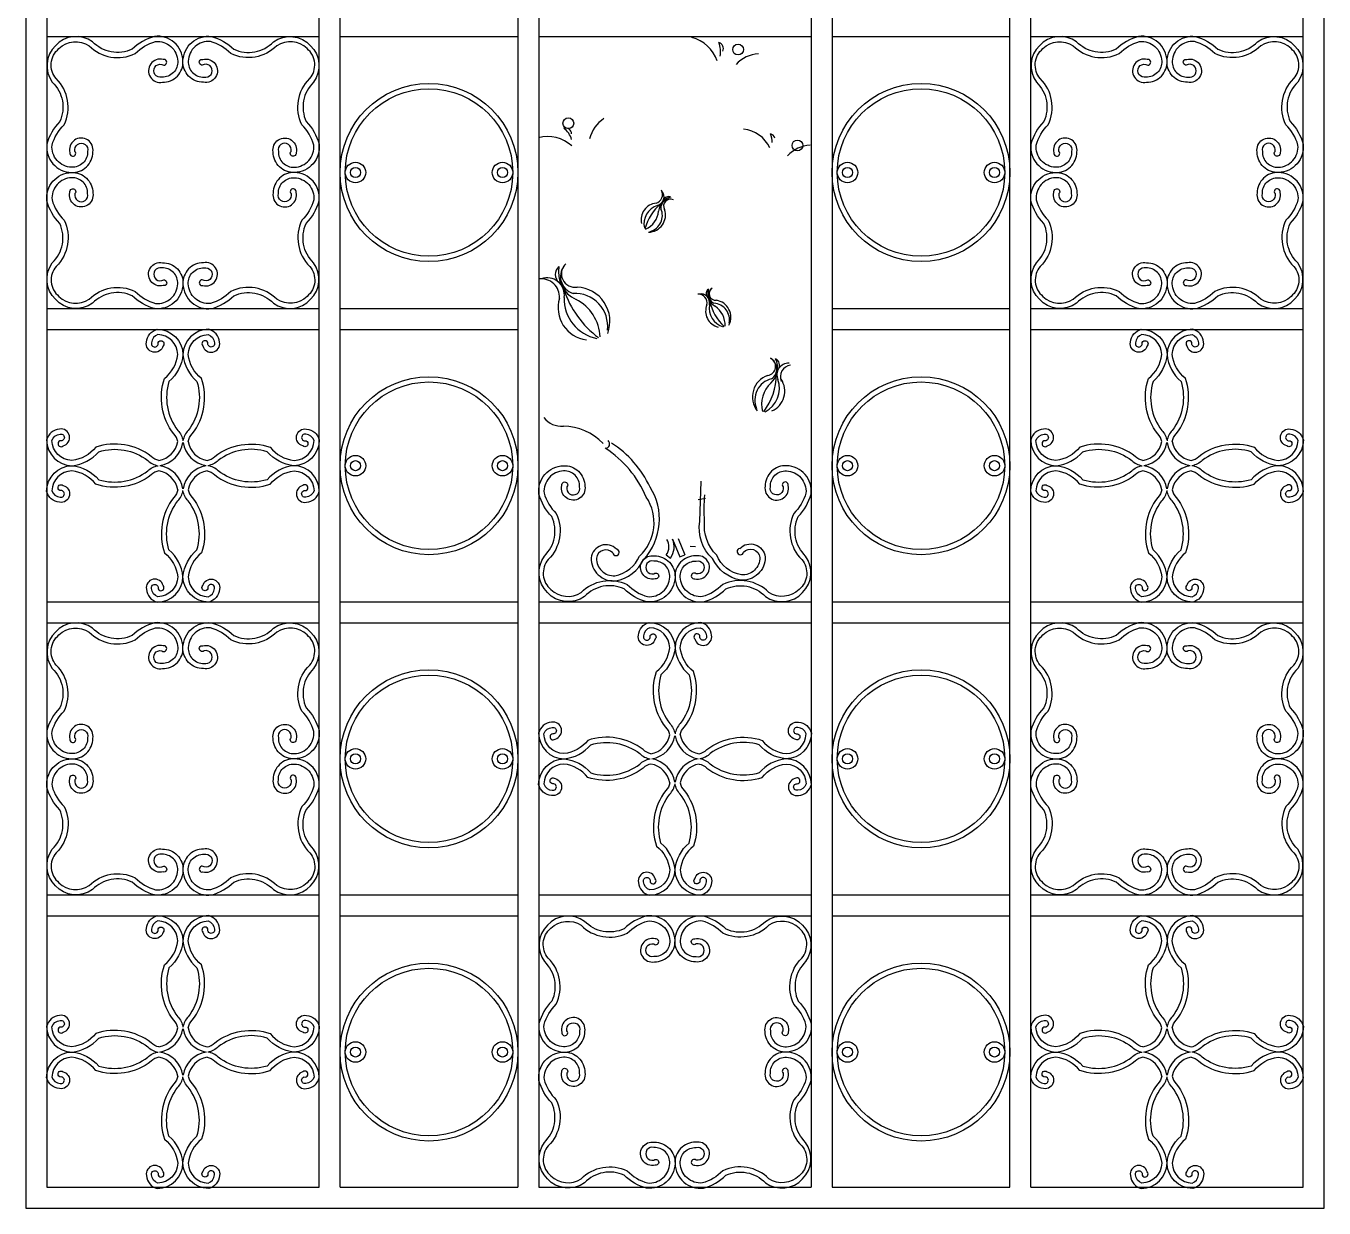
# Model space of a CAD drawing. Header units: metres. Extents: x 0 to 1364, y 0 to 2232.
# Drawn here: x 0 to 1364, y 0 to 1242 of the extents above; entities that cross this region are included whole.
import ezdxf

# ---------------------------------------------------------------- set-up
doc = ezdxf.new("R2010")
doc.units = ezdxf.units.M
doc.layers.add('3', color=3, linetype='Continuous')
doc.layers.add('4', color=4, linetype='Continuous')

msp = doc.modelspace()

# ---------------------------------------------------------------- linework, layer by layer
at = {"layer": '3'}
for p, q in [((308, 22), (308, 1538.9)), ((330, 22), (330, 1538.9)), ((517, 1538.9), (517, 22)), ((539, 1538.9), (539, 22)), ((825, 1538.9), (825, 22)), ((847, 1538.9), (847, 22)), ((1034, 22), (1034, 1538.9)), ((1056, 22), (1056, 1538.9)), ((22, 1230.9), (308, 1230.9)), ((330, 1230.9), (517, 1230.9)), ((539, 1230.9), (825, 1230.9)), ((847, 1230.9), (1034, 1230.9)), ((1056, 1230.9), (1342, 1230.9)), ((22, 944.9), (308, 944.9)), ((330, 944.9), (517, 944.9)), ((847, 944.9), (1034, 944.9)), ((1056, 944.9), (1342, 944.9)), ((22, 922.9), (308, 922.9)), ((330, 922.9), (517, 922.9)), ((847, 922.9), (1034, 922.9)), ((1056, 922.9), (1342, 922.9)), ((706.17, 744.41), (714.13, 745.88)), ((679.44, 702.79), (687.06, 684.05)), ((685.19, 703.26), (692.16, 686.12)), ((672.77, 686.19), (677.16, 682.88)), ((687.06, 684.05), (692.16, 686.12)), ((697.88, 695.2), (703.37, 694.92)), ((22, 636.9), (308, 636.9)), ((330, 636.9), (517, 636.9)), ((539, 636.9), (825, 636.9)), ((847, 636.9), (1034, 636.9)), ((1056, 636.9), (1342, 636.9)), ((22, 614.9), (308, 614.9)), ((330, 614.9), (517, 614.9)), ((539, 614.9), (825, 614.9)), ((847, 614.9), (1034, 614.9)), ((1056, 614.9), (1342, 614.9)), ((22, 328.9), (308, 328.9)), ((330, 328.9), (517, 328.9)), ((539, 328.9), (825, 328.9)), ((847, 328.9), (1034, 328.9)), ((1056, 328.9), (1342, 328.9)), ((22, 306.9), (308, 306.9)), ((330, 306.9), (517, 306.9)), ((539, 306.9), (825, 306.9)), ((847, 306.9), (1034, 306.9)), ((1056, 306.9), (1342, 306.9)), ((22, 22), (308, 22)), ((330, 22), (517, 22)), ((539, 22), (825, 22)), ((847, 22), (1034, 22)), ((1056, 22), (1342, 22))]:
    msp.add_line(p, q, dxfattribs=at)
for points in [[(34.61, 1218.04, -0.35), (66.41, 1221.06, 0.32), (114.79, 1212.82, -0.13), (136.19, 1225.47, -0.43), (159.5, 1204.91, -0.44), (142.91, 1188.17, -1.3), (142.8, 1201.4, 1.62), (144.16, 1206.73, 1.25), (143.48, 1182.66, 0.43), (165, 1205.12, 0.44), (135.19, 1230.9, 0.13), (111.56, 1217.38, -0.32), (70.05, 1225.2, 0.38), (30.89, 1221.13, 0.37), (27.7, 1182.85, -0.32), (35.52, 1141.34, 0.13), (22, 1117.71, 0.44), (47.78, 1087.9, 0.43), (70.24, 1109.42, 1.25), (46.17, 1108.74, 1.62), (51.5, 1110.1, -1.3), (64.73, 1109.99, -0.44), (47.99, 1093.4, -0.43), (27.43, 1116.71, -0.13), (40.08, 1138.11, 0.32), (31.84, 1186.49, -0.42)], [(295.39, 1218.04, 0.35), (263.59, 1221.06, -0.32), (215.21, 1212.82, 0.13), (193.81, 1225.47, 0.43), (170.5, 1204.91, 0.44), (187.09, 1188.17, 1.3), (187.2, 1201.4, -1.62), (185.84, 1206.73, -1.25), (186.52, 1182.66, -0.43), (165, 1205.12, -0.44), (194.81, 1230.9, -0.13), (218.44, 1217.38, 0.32), (259.95, 1225.2, -0.38), (299.11, 1221.13, -0.37), (302.3, 1182.85, 0.32), (294.48, 1141.34, -0.13), (308, 1117.71, -0.44), (282.22, 1087.9, -0.43), (259.76, 1109.42, -1.25), (283.83, 1108.74, -1.62), (278.5, 1110.1, 1.3), (265.27, 1109.99, 0.44), (282.01, 1093.4, 0.43), (302.57, 1116.71, 0.13), (289.92, 1138.11, -0.32), (298.16, 1186.49, 0.42)], [(1068.61, 1218.04, -0.35), (1100.41, 1221.06, 0.32), (1148.79, 1212.82, -0.13), (1170.19, 1225.47, -0.43), (1193.5, 1204.91, -0.44), (1176.91, 1188.17, -1.3), (1176.8, 1201.4, 1.62), (1178.16, 1206.73, 1.25), (1177.48, 1182.66, 0.43), (1199, 1205.12, 0.44), (1169.19, 1230.9, 0.13), (1145.56, 1217.38, -0.32), (1104.05, 1225.2, 0.38), (1064.89, 1221.13, 0.37), (1061.7, 1182.85, -0.32), (1069.52, 1141.34, 0.13), (1056, 1117.71, 0.44), (1081.78, 1087.9, 0.43), (1104.24, 1109.42, 1.25), (1080.17, 1108.74, 1.62), (1085.5, 1110.1, -1.3), (1098.73, 1109.99, -0.44), (1081.99, 1093.4, -0.43), (1061.43, 1116.71, -0.13), (1074.08, 1138.11, 0.32), (1065.84, 1186.49, -0.42)], [(1329.39, 1218.04, 0.35), (1297.59, 1221.06, -0.32), (1249.21, 1212.82, 0.13), (1227.81, 1225.47, 0.43), (1204.5, 1204.91, 0.44), (1221.09, 1188.17, 1.3), (1221.2, 1201.4, -1.62), (1219.84, 1206.73, -1.25), (1220.52, 1182.66, -0.43), (1199, 1205.12, -0.44), (1228.81, 1230.9, -0.13), (1252.44, 1217.38, 0.32), (1293.95, 1225.2, -0.38), (1333.11, 1221.13, -0.37), (1336.3, 1182.85, 0.32), (1328.48, 1141.34, -0.13), (1342, 1117.71, -0.44), (1316.22, 1087.9, -0.43), (1293.76, 1109.42, -1.25), (1317.83, 1108.74, -1.62), (1312.5, 1110.1, 1.3), (1299.27, 1109.99, 0.44), (1316.01, 1093.4, 0.43), (1336.57, 1116.71, 0.13), (1323.92, 1138.11, -0.32), (1332.16, 1186.49, 0.42)], [(34.61, 957.76, 0.35), (66.41, 954.74, -0.32), (114.79, 962.98, 0.13), (136.19, 950.33, 0.43), (159.5, 970.89, 0.44), (142.91, 987.63, 1.3), (142.8, 974.4, -1.62), (144.16, 969.07, -1.25), (143.48, 993.14, -0.43), (165, 970.68, -0.44), (135.19, 944.9, -0.13), (111.56, 958.42, 0.32), (70.05, 950.6, -0.38), (30.89, 954.67, -0.37), (27.7, 992.95, 0.32), (35.52, 1034.46, -0.13), (22, 1058.09, -0.44), (47.78, 1087.9, -0.43), (70.24, 1066.38, -1.25), (46.17, 1067.06, -1.62), (51.5, 1065.7, 1.3), (64.73, 1065.81, 0.44), (47.99, 1082.4, 0.43), (27.43, 1059.09, 0.13), (40.08, 1037.69, -0.32), (31.84, 989.31, 0.42)], [(295.39, 957.76, -0.35), (263.59, 954.74, 0.32), (215.21, 962.98, -0.13), (193.81, 950.33, -0.43), (170.5, 970.89, -0.44), (187.09, 987.63, -1.3), (187.2, 974.4, 1.62), (185.84, 969.07, 1.25), (186.52, 993.14, 0.43), (165, 970.68, 0.44), (194.81, 944.9, 0.13), (218.44, 958.42, -0.32), (259.95, 950.6, 0.38), (299.11, 954.67, 0.37), (302.3, 992.95, -0.32), (294.48, 1034.46, 0.13), (308, 1058.09, 0.44), (282.22, 1087.9, 0.43), (259.76, 1066.38, 1.25), (283.83, 1067.06, 1.62), (278.5, 1065.7, -1.3), (265.27, 1065.81, -0.44), (282.01, 1082.4, -0.43), (302.57, 1059.09, -0.13), (289.92, 1037.69, 0.32), (298.16, 989.31, -0.42)], [(1068.61, 957.76, 0.35), (1100.41, 954.74, -0.32), (1148.79, 962.98, 0.13), (1170.19, 950.33, 0.43), (1193.5, 970.89, 0.44), (1176.91, 987.63, 1.3), (1176.8, 974.4, -1.62), (1178.16, 969.07, -1.25), (1177.48, 993.14, -0.43), (1199, 970.68, -0.44), (1169.19, 944.9, -0.13), (1145.56, 958.42, 0.32), (1104.05, 950.6, -0.38), (1064.89, 954.67, -0.37), (1061.7, 992.95, 0.32), (1069.52, 1034.46, -0.13), (1056, 1058.09, -0.44), (1081.78, 1087.9, -0.43), (1104.24, 1066.38, -1.25), (1080.17, 1067.06, -1.62), (1085.5, 1065.7, 1.3), (1098.73, 1065.81, 0.44), (1081.99, 1082.4, 0.43), (1061.43, 1059.09, 0.13), (1074.08, 1037.69, -0.32), (1065.84, 989.31, 0.42)], [(1329.39, 957.76, -0.35), (1297.59, 954.74, 0.32), (1249.21, 962.98, -0.13), (1227.81, 950.33, -0.43), (1204.5, 970.89, -0.44), (1221.09, 987.63, -1.3), (1221.2, 974.4, 1.62), (1219.84, 969.07, 1.25), (1220.52, 993.14, 0.43), (1199, 970.68, 0.44), (1228.81, 944.9, 0.13), (1252.44, 958.42, -0.32), (1293.95, 950.6, 0.38), (1333.11, 954.67, 0.37), (1336.3, 992.95, -0.32), (1328.48, 1034.46, 0.13), (1342, 1058.09, 0.44), (1316.22, 1087.9, 0.43), (1293.76, 1066.38, 1.25), (1317.83, 1067.06, 1.62), (1312.5, 1065.7, -1.3), (1299.27, 1065.81, -0.44), (1316.01, 1082.4, -0.43), (1336.57, 1059.09, -0.13), (1323.92, 1037.69, 0.32), (1332.16, 989.31, -0.42)], [(551.61, 649.76, 0.35), (583.41, 646.74, -0.32), (631.79, 654.98, 0.13), (653.19, 642.33, 0.43), (676.5, 662.89, 0.44), (659.91, 679.63, 1.3), (659.8, 666.4, -1.62), (661.16, 661.07, -1.25), (660.48, 685.14, -0.43), (682, 662.68, -0.44), (652.19, 636.9, -0.13), (628.56, 650.42, 0.32), (587.05, 642.6, -0.38), (547.89, 646.67, -0.37), (544.7, 684.95, 0.32), (552.52, 726.46, -0.13), (539, 750.09, -0.44), (564.78, 779.9, -0.43), (587.24, 758.38, -1.25), (563.17, 759.06, -1.62), (568.5, 757.7, 1.3), (581.73, 757.81, 0.44), (564.99, 774.4, 0.43), (544.43, 751.09, 0.13), (557.08, 729.69, -0.32), (548.84, 681.31, 0.42)], [(812.39, 649.76, -0.35), (780.59, 646.74, 0.32), (732.21, 654.98, -0.13), (710.81, 642.33, -0.43), (687.5, 662.89, -0.44), (704.09, 679.63, -1.3), (704.2, 666.4, 1.62), (702.84, 661.07, 1.25), (703.52, 685.14, 0.43), (682, 662.68, 0.44), (711.81, 636.9, 0.13), (735.44, 650.42, -0.32), (776.95, 642.6, 0.38), (816.11, 646.67, 0.37), (819.3, 684.95, -0.32), (811.48, 726.46, 0.13), (825, 750.09, 0.44), (799.22, 779.9, 0.43), (776.76, 758.38, 1.25), (800.83, 759.06, 1.62), (795.5, 757.7, -1.3), (782.27, 757.81, -0.44), (799.01, 774.4, -0.43), (819.57, 751.09, -0.13), (806.92, 729.69, 0.32), (815.16, 681.31, -0.42)], [(34.61, 602.04, -0.35), (66.41, 605.06, 0.32), (114.79, 596.82, -0.13), (136.19, 609.47, -0.43), (159.5, 588.91, -0.44), (142.91, 572.17, -1.3), (142.8, 585.4, 1.62), (144.16, 590.73, 1.25), (143.48, 566.66, 0.43), (165, 589.12, 0.44), (135.19, 614.9, 0.13), (111.56, 601.38, -0.32), (70.05, 609.2, 0.38), (30.89, 605.13, 0.37), (27.7, 566.85, -0.32), (35.52, 525.34, 0.13), (22, 501.71, 0.44), (47.78, 471.9, 0.43), (70.24, 493.42, 1.25), (46.17, 492.74, 1.62), (51.5, 494.1, -1.3), (64.73, 493.99, -0.44), (47.99, 477.4, -0.43), (27.43, 500.71, -0.13), (40.08, 522.11, 0.32), (31.84, 570.49, -0.42)], [(295.39, 602.04, 0.35), (263.59, 605.06, -0.32), (215.21, 596.82, 0.13), (193.81, 609.47, 0.43), (170.5, 588.91, 0.44), (187.09, 572.17, 1.3), (187.2, 585.4, -1.62), (185.84, 590.73, -1.25), (186.52, 566.66, -0.43), (165, 589.12, -0.44), (194.81, 614.9, -0.13), (218.44, 601.38, 0.32), (259.95, 609.2, -0.38), (299.11, 605.13, -0.37), (302.3, 566.85, 0.32), (294.48, 525.34, -0.13), (308, 501.71, -0.44), (282.22, 471.9, -0.43), (259.76, 493.42, -1.25), (283.83, 492.74, -1.62), (278.5, 494.1, 1.3), (265.27, 493.99, 0.44), (282.01, 477.4, 0.43), (302.57, 500.71, 0.13), (289.92, 522.11, -0.32), (298.16, 570.49, 0.42)], [(1068.61, 602.04, -0.35), (1100.41, 605.06, 0.32), (1148.79, 596.82, -0.13), (1170.19, 609.47, -0.43), (1193.5, 588.91, -0.44), (1176.91, 572.17, -1.3), (1176.8, 585.4, 1.62), (1178.16, 590.73, 1.25), (1177.48, 566.66, 0.43), (1199, 589.12, 0.44), (1169.19, 614.9, 0.13), (1145.56, 601.38, -0.32), (1104.05, 609.2, 0.38), (1064.89, 605.13, 0.37), (1061.7, 566.85, -0.32), (1069.52, 525.34, 0.13), (1056, 501.71, 0.44), (1081.78, 471.9, 0.43), (1104.24, 493.42, 1.25), (1080.17, 492.74, 1.62), (1085.5, 494.1, -1.3), (1098.73, 493.99, -0.44), (1081.99, 477.4, -0.43), (1061.43, 500.71, -0.13), (1074.08, 522.11, 0.32), (1065.84, 570.49, -0.42)], [(1329.39, 602.04, 0.35), (1297.59, 605.06, -0.32), (1249.21, 596.82, 0.13), (1227.81, 609.47, 0.43), (1204.5, 588.91, 0.44), (1221.09, 572.17, 1.3), (1221.2, 585.4, -1.62), (1219.84, 590.73, -1.25), (1220.52, 566.66, -0.43), (1199, 589.12, -0.44), (1228.81, 614.9, -0.13), (1252.44, 601.38, 0.32), (1293.95, 609.2, -0.38), (1333.11, 605.13, -0.37), (1336.3, 566.85, 0.32), (1328.48, 525.34, -0.13), (1342, 501.71, -0.44), (1316.22, 471.9, -0.43), (1293.76, 493.42, -1.25), (1317.83, 492.74, -1.62), (1312.5, 494.1, 1.3), (1299.27, 493.99, 0.44), (1316.01, 477.4, 0.43), (1336.57, 500.71, 0.13), (1323.92, 522.11, -0.32), (1332.16, 570.49, 0.42)], [(34.61, 341.76, 0.35), (66.41, 338.74, -0.32), (114.79, 346.98, 0.13), (136.19, 334.33, 0.43), (159.5, 354.89, 0.44), (142.91, 371.63, 1.3), (142.8, 358.4, -1.62), (144.16, 353.07, -1.25), (143.48, 377.14, -0.43), (165, 354.68, -0.44), (135.19, 328.9, -0.13), (111.56, 342.42, 0.32), (70.05, 334.6, -0.38), (30.89, 338.67, -0.37), (27.7, 376.95, 0.32), (35.52, 418.46, -0.13), (22, 442.09, -0.44), (47.78, 471.9, -0.43), (70.24, 450.38, -1.25), (46.17, 451.06, -1.62), (51.5, 449.7, 1.3), (64.73, 449.81, 0.44), (47.99, 466.4, 0.43), (27.43, 443.09, 0.13), (40.08, 421.69, -0.32), (31.84, 373.31, 0.42)], [(295.39, 341.76, -0.35), (263.59, 338.74, 0.32), (215.21, 346.98, -0.13), (193.81, 334.33, -0.43), (170.5, 354.89, -0.44), (187.09, 371.63, -1.3), (187.2, 358.4, 1.62), (185.84, 353.07, 1.25), (186.52, 377.14, 0.43), (165, 354.68, 0.44), (194.81, 328.9, 0.13), (218.44, 342.42, -0.32), (259.95, 334.6, 0.38), (299.11, 338.67, 0.37), (302.3, 376.95, -0.32), (294.48, 418.46, 0.13), (308, 442.09, 0.44), (282.22, 471.9, 0.43), (259.76, 450.38, 1.25), (283.83, 451.06, 1.62), (278.5, 449.7, -1.3), (265.27, 449.81, -0.44), (282.01, 466.4, -0.43), (302.57, 443.09, -0.13), (289.92, 421.69, 0.32), (298.16, 373.31, -0.42)], [(1068.61, 341.76, 0.35), (1100.41, 338.74, -0.32), (1148.79, 346.98, 0.13), (1170.19, 334.33, 0.43), (1193.5, 354.89, 0.44), (1176.91, 371.63, 1.3), (1176.8, 358.4, -1.62), (1178.16, 353.07, -1.25), (1177.48, 377.14, -0.43), (1199, 354.68, -0.44), (1169.19, 328.9, -0.13), (1145.56, 342.42, 0.32), (1104.05, 334.6, -0.38), (1064.89, 338.67, -0.37), (1061.7, 376.95, 0.32), (1069.52, 418.46, -0.13), (1056, 442.09, -0.44), (1081.78, 471.9, -0.43), (1104.24, 450.38, -1.25), (1080.17, 451.06, -1.62), (1085.5, 449.7, 1.3), (1098.73, 449.81, 0.44), (1081.99, 466.4, 0.43), (1061.43, 443.09, 0.13), (1074.08, 421.69, -0.32), (1065.84, 373.31, 0.42)], [(1329.39, 341.76, -0.35), (1297.59, 338.74, 0.32), (1249.21, 346.98, -0.13), (1227.81, 334.33, -0.43), (1204.5, 354.89, -0.44), (1221.09, 371.63, -1.3), (1221.2, 358.4, 1.62), (1219.84, 353.07, 1.25), (1220.52, 377.14, 0.43), (1199, 354.68, 0.44), (1228.81, 328.9, 0.13), (1252.44, 342.42, -0.32), (1293.95, 334.6, 0.38), (1333.11, 338.67, 0.37), (1336.3, 376.95, -0.32), (1328.48, 418.46, 0.13), (1342, 442.09, 0.44), (1316.22, 471.9, 0.43), (1293.76, 450.38, 1.25), (1317.83, 451.06, 1.62), (1312.5, 449.7, -1.3), (1299.27, 449.81, -0.44), (1316.01, 466.4, -0.43), (1336.57, 443.09, -0.13), (1323.92, 421.69, 0.32), (1332.16, 373.31, -0.42)], [(551.61, 294.04, -0.35), (583.41, 297.06, 0.32), (631.79, 288.82, -0.13), (653.19, 301.47, -0.43), (676.5, 280.91, -0.44), (659.91, 264.17, -1.3), (659.8, 277.4, 1.62), (661.16, 282.73, 1.25), (660.48, 258.66, 0.43), (682, 281.12, 0.44), (652.19, 306.9, 0.13), (628.56, 293.38, -0.32), (587.05, 301.2, 0.38), (547.89, 297.13, 0.37), (544.7, 258.85, -0.32), (552.52, 217.34, 0.13), (539, 193.71, 0.44), (564.78, 163.9, 0.43), (587.24, 185.42, 1.25), (563.17, 184.74, 1.62), (568.5, 186.1, -1.3), (581.73, 185.99, -0.44), (564.99, 169.4, -0.43), (544.43, 192.71, -0.13), (557.08, 214.11, 0.32), (548.84, 262.49, -0.42)], [(812.39, 294.04, 0.35), (780.59, 297.06, -0.32), (732.21, 288.82, 0.13), (710.81, 301.47, 0.43), (687.5, 280.91, 0.44), (704.09, 264.17, 1.3), (704.2, 277.4, -1.62), (702.84, 282.73, -1.25), (703.52, 258.66, -0.43), (682, 281.12, -0.44), (711.81, 306.9, -0.13), (735.44, 293.38, 0.32), (776.95, 301.2, -0.38), (816.11, 297.13, -0.37), (819.3, 258.85, 0.32), (811.48, 217.34, -0.13), (825, 193.71, -0.44), (799.22, 163.9, -0.43), (776.76, 185.42, -1.25), (800.83, 184.74, -1.62), (795.5, 186.1, 1.3), (782.27, 185.99, 0.44), (799.01, 169.4, 0.43), (819.57, 192.71, 0.13), (806.92, 214.11, -0.32), (815.16, 262.49, 0.42)], [(551.61, 33.76, 0.35), (583.41, 30.74, -0.32), (631.79, 38.98, 0.13), (653.19, 26.33, 0.43), (676.5, 46.89, 0.44), (659.91, 63.63, 1.3), (659.8, 50.4, -1.62), (661.16, 45.07, -1.25), (660.48, 69.14, -0.43), (682, 46.68, -0.44), (652.19, 20.9, -0.13), (628.56, 34.42, 0.32), (587.05, 26.6, -0.38), (547.89, 30.67, -0.37), (544.7, 68.95, 0.32), (552.52, 110.46, -0.13), (539, 134.09, -0.44), (564.78, 163.9, -0.43), (587.24, 142.38, -1.25), (563.17, 143.06, -1.62), (568.5, 141.7, 1.3), (581.73, 141.81, 0.44), (564.99, 158.4, 0.43), (544.43, 135.09, 0.13), (557.08, 113.69, -0.32), (548.84, 65.31, 0.42)], [(812.39, 33.76, -0.35), (780.59, 30.74, 0.32), (732.21, 38.98, -0.13), (710.81, 26.33, -0.43), (687.5, 46.89, -0.44), (704.09, 63.63, -1.3), (704.2, 50.4, 1.62), (702.84, 45.07, 1.25), (703.52, 69.14, 0.43), (682, 46.68, 0.44), (711.81, 20.9, 0.13), (735.44, 34.42, -0.32), (776.95, 26.6, 0.38), (816.11, 30.67, 0.37), (819.3, 68.95, -0.32), (811.48, 110.46, 0.13), (825, 134.09, 0.44), (799.22, 163.9, 0.43), (776.76, 142.38, 1.25), (800.83, 143.06, 1.62), (795.5, 141.7, -1.3), (782.27, 141.81, -0.44), (799.01, 158.4, -0.43), (819.57, 135.09, -0.13), (806.92, 113.69, 0.32), (815.16, 65.31, -0.42)]]:
    msp.add_lwpolyline(points, format="xyb", close=True, dxfattribs=at)
for points in [[(159.56, 805.21, 0.17), (155.32, 813.3, -0.25), (145.55, 871.56, 0.2), (159.5, 896.66, 0.4), (138.68, 917.66, 0.32), (132.05, 909, 1.01), (138.86, 907.24, -1.71), (144.19, 905.91, -0.97), (126.58, 909.71, -0.33), (138.01, 923.17, -0.41), (165, 896.4, -0.19), (150.28, 868.34, 0.24), (159.43, 816.98, -0.16), (165, 806.04)], [(170.44, 805.21, -0.17), (174.68, 813.3, 0.25), (184.45, 871.56, -0.2), (170.5, 896.66, -0.4), (191.32, 917.66, -0.32), (197.95, 909, -1.01), (191.14, 907.24, 1.71), (185.81, 905.91, 0.97), (203.42, 909.71, 0.33), (191.99, 923.17, 0.41), (165, 896.4, 0.19), (179.72, 868.34, -0.24), (170.57, 816.98, 0.16), (165, 806.04)], [(1193.56, 805.21, 0.17), (1189.32, 813.3, -0.25), (1179.55, 871.56, 0.2), (1193.5, 896.66, 0.4), (1172.68, 917.66, 0.32), (1166.05, 909, 1.01), (1172.86, 907.24, -1.71), (1178.19, 905.91, -0.97), (1160.58, 909.71, -0.33), (1172.01, 923.17, -0.41), (1199, 896.4, -0.19), (1184.28, 868.34, 0.24), (1193.43, 816.98, -0.16), (1199, 806.04)], [(1204.44, 805.21, -0.17), (1208.68, 813.3, 0.25), (1218.45, 871.56, -0.2), (1204.5, 896.66, -0.4), (1225.32, 917.66, -0.32), (1231.95, 909, -1.01), (1225.14, 907.24, 1.71), (1219.81, 905.91, 0.97), (1237.42, 909.71, 0.33), (1225.99, 923.17, 0.41), (1199, 896.4, 0.19), (1213.72, 868.34, -0.24), (1204.57, 816.98, 0.16), (1199, 806.04)], [(139.69, 785.34, -0.17), (131.6, 789.58, 0.25), (73.34, 799.35, -0.2), (48.24, 785.4, -0.4), (27.24, 806.22, -0.32), (35.9, 812.85, -1.01), (37.66, 806.04, 1.71), (38.99, 800.71, 0.97), (35.19, 818.32, 0.33), (21.73, 806.89, 0.41), (48.5, 779.9, 0.19), (76.56, 794.62, -0.24), (127.92, 785.47, 0.16), (138.86, 779.9)], [(190.31, 785.34, 0.17), (198.4, 789.58, -0.25), (256.66, 799.35, 0.2), (281.76, 785.4, 0.4), (302.76, 806.22, 0.32), (294.1, 812.85, 1.01), (292.34, 806.04, -1.71), (291.01, 800.71, -0.97), (294.81, 818.32, -0.33), (308.27, 806.89, -0.41), (281.5, 779.9, -0.19), (253.44, 794.62, 0.24), (202.08, 785.47, -0.16), (191.14, 779.9)], [(1173.69, 785.34, -0.17), (1165.6, 789.58, 0.25), (1107.34, 799.35, -0.2), (1082.24, 785.4, -0.4), (1061.24, 806.22, -0.32), (1069.9, 812.85, -1.01), (1071.66, 806.04, 1.71), (1072.99, 800.71, 0.97), (1069.19, 818.32, 0.33), (1055.73, 806.89, 0.41), (1082.5, 779.9, 0.19), (1110.56, 794.62, -0.24), (1161.92, 785.47, 0.16), (1172.86, 779.9)], [(1224.31, 785.34, 0.17), (1232.4, 789.58, -0.25), (1290.66, 799.35, 0.2), (1315.76, 785.4, 0.4), (1336.76, 806.22, 0.32), (1328.1, 812.85, 1.01), (1326.34, 806.04, -1.71), (1325.01, 800.71, -0.97), (1328.81, 818.32, -0.33), (1342.27, 806.89, -0.41), (1315.5, 779.9, -0.19), (1287.44, 794.62, 0.24), (1236.08, 785.47, -0.16), (1225.14, 779.9)], [(620.59, 692.15, 0.63), (593.89, 683.08, 0.44), (619.57, 658.78, 0.24), (649.25, 681.63, 0.34), (655.77, 757.4, 0.14), (615.23, 803.69, 0.15)], [(616.63, 688.34, 0.63), (599.39, 682.72, 0.43), (618.89, 664.25, 0.25), (644.73, 684.97, 0.37), (651.75, 746.89, 0.15), (608.79, 798.14, 0.12)], [(139.69, 774.46, 0.17), (131.6, 770.22, -0.25), (73.34, 760.45, 0.2), (48.24, 774.4, 0.4), (27.24, 753.58, 0.32), (35.9, 746.95, 1.01), (37.66, 753.76, -1.71), (38.99, 759.09, -0.97), (35.19, 741.48, -0.33), (21.73, 752.91, -0.41), (48.5, 779.9, -0.19), (76.56, 765.18, 0.24), (127.92, 774.33, -0.16), (138.86, 779.9)], [(190.31, 774.46, -0.17), (198.4, 770.22, 0.25), (256.66, 760.45, -0.2), (281.76, 774.4, -0.4), (302.76, 753.58, -0.32), (294.1, 746.95, -1.01), (292.34, 753.76, 1.71), (291.01, 759.09, 0.97), (294.81, 741.48, 0.33), (308.27, 752.91, 0.41), (281.5, 779.9, 0.19), (253.44, 765.18, -0.24), (202.08, 774.33, 0.16), (191.14, 779.9)], [(1173.69, 774.46, 0.17), (1165.6, 770.22, -0.25), (1107.34, 760.45, 0.2), (1082.24, 774.4, 0.4), (1061.24, 753.58, 0.32), (1069.9, 746.95, 1.01), (1071.66, 753.76, -1.71), (1072.99, 759.09, -0.97), (1069.19, 741.48, -0.33), (1055.73, 752.91, -0.41), (1082.5, 779.9, -0.19), (1110.56, 765.18, 0.24), (1161.92, 774.33, -0.16), (1172.86, 779.9)], [(1224.31, 774.46, -0.17), (1232.4, 770.22, 0.25), (1290.66, 760.45, -0.2), (1315.76, 774.4, -0.4), (1336.76, 753.58, -0.32), (1328.1, 746.95, -1.01), (1326.34, 753.76, 1.71), (1325.01, 759.09, 0.97), (1328.81, 741.48, 0.33), (1342.27, 752.91, 0.41), (1315.5, 779.9, 0.19), (1287.44, 765.18, -0.24), (1236.08, 774.33, 0.16), (1225.14, 779.9)], [(159.56, 754.59, -0.17), (155.32, 746.5, 0.25), (145.55, 688.24, -0.2), (159.5, 663.14, -0.4), (138.68, 642.14, -0.32), (132.05, 650.8, -1.01), (138.86, 652.56, 1.71), (144.19, 653.89, 0.97), (126.58, 650.09, 0.33), (138.01, 636.63, 0.41), (165, 663.4, 0.19), (150.28, 691.46, -0.24), (159.43, 742.82, 0.16), (165, 753.76)], [(170.44, 754.59, 0.17), (174.68, 746.5, -0.25), (184.45, 688.24, 0.2), (170.5, 663.14, 0.4), (191.32, 642.14, 0.32), (197.95, 650.8, 1.01), (191.14, 652.56, -1.71), (185.81, 653.89, -0.97), (203.42, 650.09, -0.33), (191.99, 636.63, -0.41), (165, 663.4, -0.19), (179.72, 691.46, 0.24), (170.57, 742.82, -0.16), (165, 753.76)], [(750.04, 692.98, -0.63), (776.73, 683.9, -0.44), (751.05, 659.61, -0.24), (721.37, 682.45, -0.26), (708.13, 721.25), (709.59, 763.71, -0.15)], [(1193.56, 754.59, -0.17), (1189.32, 746.5, 0.25), (1179.55, 688.24, -0.2), (1193.5, 663.14, -0.4), (1172.68, 642.14, -0.32), (1166.05, 650.8, -1.01), (1172.86, 652.56, 1.71), (1178.19, 653.89, 0.97), (1160.58, 650.09, 0.33), (1172.01, 636.63, 0.41), (1199, 663.4, 0.19), (1184.28, 691.46, -0.24), (1193.43, 742.82, 0.16), (1199, 753.76)], [(1204.44, 754.59, 0.17), (1208.68, 746.5, -0.25), (1218.45, 688.24, 0.2), (1204.5, 663.14, 0.4), (1225.32, 642.14, 0.32), (1231.95, 650.8, 1.01), (1225.14, 652.56, -1.71), (1219.81, 653.89, -0.97), (1237.42, 650.09, -0.33), (1225.99, 636.63, -0.41), (1199, 663.4, -0.19), (1213.72, 691.46, 0.24), (1204.57, 742.82, -0.16), (1199, 753.76)], [(753.99, 689.16, -0.63), (771.23, 683.54, -0.43), (751.73, 665.07, -0.25), (725.89, 685.79, -0.23), (713.15, 721.78, -0.05), (713.48, 749.2, -0.12)], [(676.56, 497.21, 0.17), (672.32, 505.3, -0.25), (662.55, 563.56, 0.2), (676.5, 588.66, 0.4), (655.68, 609.66, 0.32), (649.05, 601, 1.01), (655.86, 599.24, -1.71), (661.19, 597.91, -0.97), (643.58, 601.71, -0.33), (655.01, 615.17, -0.41), (682, 588.4, -0.19), (667.28, 560.34, 0.24), (676.43, 508.98, -0.16), (682, 498.04)], [(687.44, 497.21, -0.17), (691.68, 505.3, 0.25), (701.45, 563.56, -0.2), (687.5, 588.66, -0.4), (708.32, 609.66, -0.32), (714.95, 601, -1.01), (708.14, 599.24, 1.71), (702.81, 597.91, 0.97), (720.42, 601.71, 0.33), (708.99, 615.17, 0.41), (682, 588.4, 0.19), (696.72, 560.34, -0.24), (687.57, 508.98, 0.16), (682, 498.04)], [(656.69, 477.34, -0.17), (648.6, 481.58, 0.25), (590.34, 491.35, -0.2), (565.24, 477.4, -0.4), (544.24, 498.22, -0.32), (552.9, 504.85, -1.01), (554.66, 498.04, 1.71), (555.99, 492.71, 0.97), (552.19, 510.32, 0.33), (538.73, 498.89, 0.41), (565.5, 471.9, 0.19), (593.56, 486.62, -0.24), (644.92, 477.47, 0.16), (655.86, 471.9)], [(707.31, 477.34, 0.17), (715.4, 481.58, -0.25), (773.66, 491.35, 0.2), (798.76, 477.4, 0.4), (819.76, 498.22, 0.32), (811.1, 504.85, 1.01), (809.34, 498.04, -1.71), (808.01, 492.71, -0.97), (811.81, 510.32, -0.33), (825.27, 498.89, -0.41), (798.5, 471.9, -0.19), (770.44, 486.62, 0.24), (719.08, 477.47, -0.16), (708.14, 471.9)], [(656.69, 466.46, 0.17), (648.6, 462.22, -0.25), (590.34, 452.45, 0.2), (565.24, 466.4, 0.4), (544.24, 445.58, 0.32), (552.9, 438.95, 1.01), (554.66, 445.76, -1.71), (555.99, 451.09, -0.97), (552.19, 433.48, -0.33), (538.73, 444.91, -0.41), (565.5, 471.9, -0.19), (593.56, 457.18, 0.24), (644.92, 466.33, -0.16), (655.86, 471.9)], [(707.31, 466.46, -0.17), (715.4, 462.22, 0.25), (773.66, 452.45, -0.2), (798.76, 466.4, -0.4), (819.76, 445.58, -0.32), (811.1, 438.95, -1.01), (809.34, 445.76, 1.71), (808.01, 451.09, 0.97), (811.81, 433.48, 0.33), (825.27, 444.91, 0.41), (798.5, 471.9, 0.19), (770.44, 457.18, -0.24), (719.08, 466.33, 0.16), (708.14, 471.9)], [(676.56, 446.59, -0.17), (672.32, 438.5, 0.25), (662.55, 380.24, -0.2), (676.5, 355.14, -0.4), (655.68, 334.14, -0.32), (649.05, 342.8, -1.01), (655.86, 344.56, 1.71), (661.19, 345.89, 0.97), (643.58, 342.09, 0.33), (655.01, 328.63, 0.41), (682, 355.4, 0.19), (667.28, 383.46, -0.24), (676.43, 434.82, 0.16), (682, 445.76)], [(687.44, 446.59, 0.17), (691.68, 438.5, -0.25), (701.45, 380.24, 0.2), (687.5, 355.14, 0.4), (708.32, 334.14, 0.32), (714.95, 342.8, 1.01), (708.14, 344.56, -1.71), (702.81, 345.89, -0.97), (720.42, 342.09, -0.33), (708.99, 328.63, -0.41), (682, 355.4, -0.19), (696.72, 383.46, 0.24), (687.57, 434.82, -0.16), (682, 445.76)], [(159.56, 189.21, 0.17), (155.32, 197.3, -0.25), (145.55, 255.56, 0.2), (159.5, 280.66, 0.4), (138.68, 301.66, 0.32), (132.05, 293, 1.01), (138.86, 291.24, -1.71), (144.19, 289.91, -0.97), (126.58, 293.71, -0.33), (138.01, 307.17, -0.41), (165, 280.4, -0.19), (150.28, 252.34, 0.24), (159.43, 200.98, -0.16), (165, 190.04)], [(170.44, 189.21, -0.17), (174.68, 197.3, 0.25), (184.45, 255.56, -0.2), (170.5, 280.66, -0.4), (191.32, 301.66, -0.32), (197.95, 293, -1.01), (191.14, 291.24, 1.71), (185.81, 289.91, 0.97), (203.42, 293.71, 0.33), (191.99, 307.17, 0.41), (165, 280.4, 0.19), (179.72, 252.34, -0.24), (170.57, 200.98, 0.16), (165, 190.04)], [(1193.56, 189.21, 0.17), (1189.32, 197.3, -0.25), (1179.55, 255.56, 0.2), (1193.5, 280.66, 0.4), (1172.68, 301.66, 0.32), (1166.05, 293, 1.01), (1172.86, 291.24, -1.71), (1178.19, 289.91, -0.97), (1160.58, 293.71, -0.33), (1172.01, 307.17, -0.41), (1199, 280.4, -0.19), (1184.28, 252.34, 0.24), (1193.43, 200.98, -0.16), (1199, 190.04)], [(1204.44, 189.21, -0.17), (1208.68, 197.3, 0.25), (1218.45, 255.56, -0.2), (1204.5, 280.66, -0.4), (1225.32, 301.66, -0.32), (1231.95, 293, -1.01), (1225.14, 291.24, 1.71), (1219.81, 289.91, 0.97), (1237.42, 293.71, 0.33), (1225.99, 307.17, 0.41), (1199, 280.4, 0.19), (1213.72, 252.34, -0.24), (1204.57, 200.98, 0.16), (1199, 190.04)], [(139.69, 169.34, -0.17), (131.6, 173.58, 0.25), (73.34, 183.35, -0.2), (48.24, 169.4, -0.4), (27.24, 190.22, -0.32), (35.9, 196.85, -1.01), (37.66, 190.04, 1.71), (38.99, 184.71, 0.97), (35.19, 202.32, 0.33), (21.73, 190.89, 0.41), (48.5, 163.9, 0.19), (76.56, 178.62, -0.24), (127.92, 169.47, 0.16), (138.86, 163.9)], [(190.31, 169.34, 0.17), (198.4, 173.58, -0.25), (256.66, 183.35, 0.2), (281.76, 169.4, 0.4), (302.76, 190.22, 0.32), (294.1, 196.85, 1.01), (292.34, 190.04, -1.71), (291.01, 184.71, -0.97), (294.81, 202.32, -0.33), (308.27, 190.89, -0.41), (281.5, 163.9, -0.19), (253.44, 178.62, 0.24), (202.08, 169.47, -0.16), (191.14, 163.9)], [(1173.69, 169.34, -0.17), (1165.6, 173.58, 0.25), (1107.34, 183.35, -0.2), (1082.24, 169.4, -0.4), (1061.24, 190.22, -0.32), (1069.9, 196.85, -1.01), (1071.66, 190.04, 1.71), (1072.99, 184.71, 0.97), (1069.19, 202.32, 0.33), (1055.73, 190.89, 0.41), (1082.5, 163.9, 0.19), (1110.56, 178.62, -0.24), (1161.92, 169.47, 0.16), (1172.86, 163.9)], [(1224.31, 169.34, 0.17), (1232.4, 173.58, -0.25), (1290.66, 183.35, 0.2), (1315.76, 169.4, 0.4), (1336.76, 190.22, 0.32), (1328.1, 196.85, 1.01), (1326.34, 190.04, -1.71), (1325.01, 184.71, -0.97), (1328.81, 202.32, -0.33), (1342.27, 190.89, -0.41), (1315.5, 163.9, -0.19), (1287.44, 178.62, 0.24), (1236.08, 169.47, -0.16), (1225.14, 163.9)], [(139.69, 158.46, 0.17), (131.6, 154.22, -0.25), (73.34, 144.45, 0.2), (48.24, 158.4, 0.4), (27.24, 137.58, 0.32), (35.9, 130.95, 1.01), (37.66, 137.76, -1.71), (38.99, 143.09, -0.97), (35.19, 125.48, -0.33), (21.73, 136.91, -0.41), (48.5, 163.9, -0.19), (76.56, 149.18, 0.24), (127.92, 158.33, -0.16), (138.86, 163.9)], [(190.31, 158.46, -0.17), (198.4, 154.22, 0.25), (256.66, 144.45, -0.2), (281.76, 158.4, -0.4), (302.76, 137.58, -0.32), (294.1, 130.95, -1.01), (292.34, 137.76, 1.71), (291.01, 143.09, 0.97), (294.81, 125.48, 0.33), (308.27, 136.91, 0.41), (281.5, 163.9, 0.19), (253.44, 149.18, -0.24), (202.08, 158.33, 0.16), (191.14, 163.9)], [(1173.69, 158.46, 0.17), (1165.6, 154.22, -0.25), (1107.34, 144.45, 0.2), (1082.24, 158.4, 0.4), (1061.24, 137.58, 0.32), (1069.9, 130.95, 1.01), (1071.66, 137.76, -1.71), (1072.99, 143.09, -0.97), (1069.19, 125.48, -0.33), (1055.73, 136.91, -0.41), (1082.5, 163.9, -0.19), (1110.56, 149.18, 0.24), (1161.92, 158.33, -0.16), (1172.86, 163.9)], [(1224.31, 158.46, -0.17), (1232.4, 154.22, 0.25), (1290.66, 144.45, -0.2), (1315.76, 158.4, -0.4), (1336.76, 137.58, -0.32), (1328.1, 130.95, -1.01), (1326.34, 137.76, 1.71), (1325.01, 143.09, 0.97), (1328.81, 125.48, 0.33), (1342.27, 136.91, 0.41), (1315.5, 163.9, 0.19), (1287.44, 149.18, -0.24), (1236.08, 158.33, 0.16), (1225.14, 163.9)], [(159.56, 138.59, -0.17), (155.32, 130.5, 0.25), (145.55, 72.24, -0.2), (159.5, 47.14, -0.4), (138.68, 26.14, -0.32), (132.05, 34.8, -1.01), (138.86, 36.56, 1.71), (144.19, 37.89, 0.97), (126.58, 34.09, 0.33), (138.01, 20.63, 0.41), (165, 47.4, 0.19), (150.28, 75.46, -0.24), (159.43, 126.82, 0.16), (165, 137.76)], [(170.44, 138.59, 0.17), (174.68, 130.5, -0.25), (184.45, 72.24, 0.2), (170.5, 47.14, 0.4), (191.32, 26.14, 0.32), (197.95, 34.8, 1.01), (191.14, 36.56, -1.71), (185.81, 37.89, -0.97), (203.42, 34.09, -0.33), (191.99, 20.63, -0.41), (165, 47.4, -0.19), (179.72, 75.46, 0.24), (170.57, 126.82, -0.16), (165, 137.76)], [(1193.56, 138.59, -0.17), (1189.32, 130.5, 0.25), (1179.55, 72.24, -0.2), (1193.5, 47.14, -0.4), (1172.68, 26.14, -0.32), (1166.05, 34.8, -1.01), (1172.86, 36.56, 1.71), (1178.19, 37.89, 0.97), (1160.58, 34.09, 0.33), (1172.01, 20.63, 0.41), (1199, 47.4, 0.19), (1184.28, 75.46, -0.24), (1193.43, 126.82, 0.16), (1199, 137.76)], [(1204.44, 138.59, 0.17), (1208.68, 130.5, -0.25), (1218.45, 72.24, 0.2), (1204.5, 47.14, 0.4), (1225.32, 26.14, 0.32), (1231.95, 34.8, 1.01), (1225.14, 36.56, -1.71), (1219.81, 37.89, -0.97), (1237.42, 34.09, -0.33), (1225.99, 20.63, -0.41), (1199, 47.4, -0.19), (1213.72, 75.46, 0.24), (1204.57, 126.82, -0.16), (1199, 137.76)]]:
    msp.add_lwpolyline(points, format="xyb", dxfattribs=at)
for centre, radius in [((748.27, 1217.07), 5.64), ((423.5, 1087.9), 93.5), ((423.5, 1087.9), 88), ((940.5, 1087.9), 93.5), ((940.5, 1087.9), 88), ((569.9, 1139.63), 5.64), ((810.67, 1116.34), 5.64), ((346.27, 1087.9), 10.77), ((346.27, 1087.9), 5.27), ((500.73, 1087.9), 10.77), ((500.73, 1087.9), 5.27), ((863.27, 1087.9), 10.77), ((863.27, 1087.9), 5.27), ((1017.73, 1087.9), 10.77), ((1017.73, 1087.9), 5.27), ((423.5, 779.9), 93.5), ((940.5, 779.9), 93.5), ((423.5, 779.9), 88), ((940.5, 779.9), 88), ((346.27, 779.9), 10.77), ((346.27, 779.9), 5.27), ((500.73, 779.9), 10.77), ((500.73, 779.9), 5.27), ((863.27, 779.9), 10.77), ((863.27, 779.9), 5.27), ((1017.73, 779.9), 10.77), ((1017.73, 779.9), 5.27), ((423.5, 471.9), 93.5), ((423.5, 471.9), 88), ((940.5, 471.9), 93.5), ((940.5, 471.9), 88), ((346.27, 471.9), 10.77), ((500.73, 471.9), 10.77), ((863.27, 471.9), 10.77), ((1017.73, 471.9), 10.77), ((346.27, 471.9), 5.27), ((500.73, 471.9), 5.27), ((863.27, 471.9), 5.27), ((1017.73, 471.9), 5.27), ((423.5, 163.9), 93.5), ((423.5, 163.9), 88), ((940.5, 163.9), 93.5), ((940.5, 163.9), 88), ((346.27, 163.9), 10.77), ((346.27, 163.9), 5.27), ((500.73, 163.9), 10.77), ((500.73, 163.9), 5.27), ((863.27, 163.9), 10.77), ((863.27, 163.9), 5.27), ((1017.73, 163.9), 10.77), ((1017.73, 163.9), 5.27)]:
    msp.add_circle(centre, radius, dxfattribs=at)
for centre, radius, start, end in [((689.51, 1192.18), 39, 19.34, 74.75), ((726.36, 1218.13), 6.45, 333.62, 75.19), ((706.71, 1215.21), 23.18, 346.95, 23.26), ((771.69, 1178.31), 34.39, 93.24, 138.01), ((566.86, 1128.15), 6.45, 2.95, 104.52), ((551.16, 1115.98), 23.18, 16.28, 52.59), ((625.88, 1115.64), 34.39, 122.57, 167.34), ((750.81, 1099.6), 33.93, 24.86, 84.35), ((547.9, 1086.67), 39, 48.67, 104.08), ((761, 1119.64), 23.18, 359.11, 22.87), ((780.67, 1122.43), 6.45, 14.95, 74.8), ((825.73, 1082.31), 34.39, 92.85, 137.62), ((659.31, 1064.7), 9.56, 287.46, 29.03), ((661.38, 1062.21), 9.08, 283.52, 41.24), ((663.59, 1038.52), 17.12, 94.72, 193.89), ((670.33, 1033.59), 20.93, 109.04, 190.91), ((699.63, 1015.77), 50.88, 129.34, 165.09), ((680.55, 1046.49), 15.74, 100.69, 177.14), ((676.46, 1050.6), 9.32, 65.49, 184.79), ((675.07, 1057.01), 5.57, 62.63, 162.13), ((677.1, 1052.79), 7.07, 62.86, 211.64), ((641.5, 1049.61), 23.44, 294.29, 354.3), ((653.98, 1043.29), 18.06, 270.82, 18.72), ((651.42, 1042.69), 17.29, 285.06, 24.34), ((567.36, 980.79), 11.14, 131.18, 230.67), ((590.96, 983.3), 31.49, 169.23, 245.69), ((580.32, 978.69), 18.65, 134.04, 253.34), ((576.7, 981.49), 14.13, 131.4, 280.19), ((541.52, 957.09), 19.12, 356.01, 97.57), ((547.67, 959.11), 18.17, 352.07, 109.79), ((593.39, 945.9), 34.24, 163.27, 262.43), ((662.1, 996.35), 101.76, 197.89, 233.64), ((607.49, 954.84), 41.86, 177.59, 259.46), ((576.72, 926.29), 34.58, 353.61, 92.89), ((577.48, 931.51), 36.12, 339.36, 87.27), ((706.14, 950.57), 9.56, 349.68, 91.24), ((709.31, 951.24), 9.08, 345.74, 103.46), ((720.29, 960.93), 5.57, 124.84, 224.34), ((732.16, 960.87), 15.74, 162.9, 239.35), ((726.62, 959.17), 9.32, 127.7, 247), ((724.97, 960.76), 7.07, 125.07, 273.85), ((556.59, 912.88), 46.88, 2.84, 62.84), ((731.3, 942.15), 17.12, 156.94, 256.1), ((738.8, 945.82), 20.93, 171.26, 253.12), ((768.23, 963.43), 50.88, 191.55, 227.3), ((721.94, 933.33), 17.29, 347.28, 86.56), ((711.2, 927.77), 23.44, 356.51, 56.51), ((722.6, 935.88), 18.06, 333.03, 80.94), ((778.32, 884.12), 9.42, 276.55, 65.33), ((776.55, 881.63), 12.43, 303.4, 62.7), ((768.87, 882.53), 20.99, 311.05, 27.5), ((784.42, 885.46), 7.43, 326.06, 65.56), ((801.15, 875.4), 12.11, 86.94, 204.66), ((787.41, 852.05), 24.08, 109.46, 217.37), ((720.94, 877.21), 67.84, 323.1, 358.85), ((805.46, 873), 12.74, 99.16, 200.72), ((788.9, 848.87), 23.05, 103.84, 203.12), ((804.32, 844.17), 31.26, 133.89, 193.89), ((763.78, 861.19), 27.91, 297.28, 19.14), ((774.5, 858.19), 22.83, 294.3, 33.46), ((562.75, 844.84), 23.49, 218, 274.96), ((563.86, 762.48), 58.97, 43.89, 89.14), ((135.29, 809.61), 24.67, 280.28, 349.72), ((194.71, 809.61), 24.67, 190.28, 259.72), ((608.66, 802.81), 4.66, 271.67, 49.26), ((1169.29, 809.61), 24.67, 280.28, 349.72), ((1228.71, 809.61), 24.67, 190.28, 259.72), ((135.29, 809.61), 30.17, 280.28, 349.72), ((194.71, 809.61), 30.17, 190.28, 259.72), ((1169.29, 809.61), 30.17, 280.28, 349.72), ((1228.71, 809.61), 30.17, 190.28, 259.72), ((135.29, 750.19), 30.17, 10.28, 79.72), ((194.71, 750.19), 30.17, 100.28, 169.72), ((1169.29, 750.19), 30.17, 10.28, 79.72), ((1228.71, 750.19), 30.17, 100.28, 169.72), ((135.29, 750.19), 24.67, 10.28, 79.72), ((194.71, 750.19), 24.67, 100.28, 169.72), ((1169.29, 750.19), 24.67, 10.28, 79.72), ((1228.71, 750.19), 24.67, 100.28, 169.72), ((661.41, 694.77), 14.24, 322.95, 32.21), ((661.41, 694.77), 19.74, 322.95, 23.98), ((619.98, 688.82), 3.39, 188.27, 79.67), ((750.64, 689.64), 3.39, 100.33, 351.73), ((652.29, 501.61), 24.67, 280.28, 349.72), ((652.29, 501.61), 30.17, 280.28, 349.72), ((711.71, 501.61), 30.17, 190.28, 259.72), ((711.71, 501.61), 24.67, 190.28, 259.72), ((652.29, 442.19), 24.67, 10.28, 79.72), ((652.29, 442.19), 30.17, 10.28, 79.72), ((711.71, 442.19), 30.17, 100.28, 169.72), ((711.71, 442.19), 24.67, 100.28, 169.72), ((135.29, 193.61), 24.67, 280.28, 349.72), ((135.29, 193.61), 30.17, 280.28, 349.72), ((194.71, 193.61), 30.17, 190.28, 259.72), ((194.71, 193.61), 24.67, 190.28, 259.72), ((1169.29, 193.61), 24.67, 280.28, 349.72), ((1169.29, 193.61), 30.17, 280.28, 349.72), ((1228.71, 193.61), 30.17, 190.28, 259.72), ((1228.71, 193.61), 24.67, 190.28, 259.72), ((135.29, 134.19), 30.17, 10.28, 79.72), ((194.71, 134.19), 30.17, 100.28, 169.72), ((1169.29, 134.19), 30.17, 10.28, 79.72), ((1228.71, 134.19), 30.17, 100.28, 169.72), ((135.29, 134.19), 24.67, 10.28, 79.72), ((194.71, 134.19), 24.67, 100.28, 169.72), ((1169.29, 134.19), 24.67, 10.28, 79.72), ((1228.71, 134.19), 24.67, 100.28, 169.72)]:
    msp.add_arc(centre, radius, start, end, dxfattribs=at)
at = {"layer": '4'}
msp.add_line((0, 0), (1364, 0), dxfattribs=at)
msp.add_line((0, 0), (1364, 0), dxfattribs=at)
for points in [[(1364, 0), (1364, 1549.9, 1), (0, 1549.9), (0, 0)], [(1342, 22), (1342, 1549.9, 1), (22, 1549.9), (22, 22)]]:
    msp.add_lwpolyline(points, format="xyb", dxfattribs=at)

doc.saveas('drawing.dxf')
